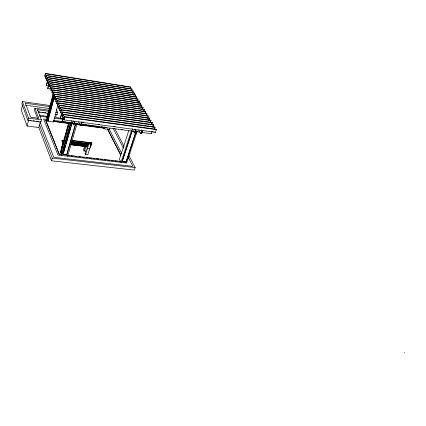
<?xml version="1.0" encoding="UTF-8"?>
<svg xmlns="http://www.w3.org/2000/svg" width="426" height="426" viewBox="0 0 426 426"><rect width="100%" height="100%" fill="white"/><g stroke="black" fill="none" stroke-linecap="round" stroke-linejoin="round"><path stroke-width="0.64" d="M63.085 143.53L62.484 141.278L63.799 141.437M50.433 105.579L22.413 101.59L21.864 103.8L27.935 120.366L40.917 122.006L41.487 119.85L37.504 109.706L48.575 111.25M22.567 104.945L21.3 110.036L27.067 126.011L38.814 127.534L51.519 160.804L134.312 170.112L135.175 167.567L128.716 155.245M27.935 120.366L28.515 118.109L22.413 101.59M27.067 126.011L28.563 120.175M49.123 110.259L34.889 108.273L34.394 110.201L37.616 118.54M130.564 88.608L130.771 87.021L45.465 73.405L44.773 76.084L46.354 76.643M44.916 76.419L45.465 73.405M131.655 90.823L131.943 88.97L46.338 75.397L45.641 78.08L45.784 78.416L47.233 78.645M37.227 110.771L37.504 109.706M45.784 78.416L46.338 75.397M132.672 93.305L133.125 90.94L47.222 77.404L46.519 80.099L46.663 80.434L48.117 80.663M46.663 80.434L47.222 77.404M49.065 82.889L47.089 82.585L46.391 85.259L46.535 85.599L48.511 85.898M134.025 94.785L134.318 92.921L48.111 79.428L47.403 82.127L47.552 82.468L49.006 82.697M46.535 85.599L47.089 82.585M47.552 82.468L48.111 79.428M135.223 96.793L135.521 94.918L49.006 81.467L48.292 84.178L48.442 84.518L49.906 84.747M48.442 84.518L49.006 81.467M49.73 85.844L48.42 85.647L47.712 88.331L47.861 88.672L51.136 89.167M47.861 88.672L48.42 85.647M50.811 86.813L49.347 86.59L49.192 86.244L49.911 83.523L136.73 96.936L136.437 98.816M49.347 86.59L49.911 83.523M38.814 127.534L40.369 121.66L40.917 122.006M51.727 88.901L50.252 88.677L50.103 88.326L50.822 85.599L137.955 98.965L137.486 101.367M50.252 88.677L50.822 85.599M51.019 90.429L52.494 90.653L52.648 91.004L51.168 90.781L51.019 90.429L51.743 87.692L139.185 101.015L138.887 102.906M51.168 90.781L51.743 87.692M140.127 104.982L140.426 103.081L52.67 89.806L51.94 92.549L52.094 92.905L53.58 93.124M52.094 92.905L52.67 89.806M141.373 107.07L141.677 105.163L53.607 91.936L52.872 94.684L53.026 95.046L54.517 95.264M53.607 91.936L46.716 118.433L47.866 121.272L53.506 122.028L58.41 102.868L148.094 115.835L148.312 116.197L147.609 118.306M53.767 94.748L47.467 118.194L48.319 120.286L47.893 120.233L47.046 118.135L53.325 94.732M48.244 116.255L53.868 95.339M55.46 97.426L53.969 97.203L53.809 96.84L54.549 94.082L142.939 107.261L142.635 109.173M53.969 97.203L54.549 94.082M47.893 120.233L54.379 96.132M47.866 121.272L54.368 97.139M56.418 99.604L54.917 99.38L54.757 99.018L55.502 96.249L144.212 109.381L144.425 109.732L143.908 111.298M54.917 99.38L55.502 96.249M145.186 113.444L145.713 111.873L145.495 111.511L56.461 98.438L55.71 101.212L55.87 101.58L57.377 101.798M55.87 101.58L56.461 98.438M146.48 115.6L147.007 114.024L146.789 113.667L57.43 100.642L56.674 103.427L56.839 103.795L58.351 104.013M56.839 103.795L57.43 100.642M58.41 102.868L57.648 105.659L57.808 106.031L59.331 106.25L59.166 105.877M60.316 108.502L58.793 108.289L58.628 107.911L59.395 105.11L149.409 118.023L149.632 118.391L148.919 120.505M58.793 108.289L59.395 105.11M55.167 114.354L57.116 114.621L57.691 112.517L56.466 109.658M150.245 122.72L150.958 120.601L150.74 120.233L60.391 107.379L59.619 110.185L59.784 110.563L61.312 110.781M59.784 110.563L60.391 107.379M151.757 124.424L152.3 122.832L152.077 122.459L61.392 109.663L60.614 112.48L60.785 112.863L62.318 113.076L62.153 112.693M60.785 112.863L61.392 109.663M62.494 115.196L61.179 115.015L60.567 118.188L64.001 118.678M60.567 118.188L61.179 115.015M63.336 115.393L61.791 115.18L61.626 114.791L62.409 111.969L153.424 124.701L153.653 125.079L152.923 127.209M61.791 115.18L62.409 111.969M154.281 129.483L155.016 127.347L154.787 126.964L63.431 114.296L62.638 117.123L62.808 117.517L64.358 117.73L64.188 117.336M62.808 117.517L63.431 114.296M62.074 121.692L62.691 118.497L62.074 121.692L73.235 123.194M51.519 160.804L52.27 158.121L39.496 124.951M63.666 119.482L64.459 116.639L156.161 129.248L156.39 129.632L155.469 132.31L63.836 119.876L63.666 119.482L64.704 119.621M63.836 119.876L64.459 116.639M62.148 140.484L62.111 141.187L62.159 140.5L64.14 140.766M62.281 140.798L62.308 141.661L62.281 140.798L63.596 140.958M62.484 141.278L63.181 143.748M62.547 142.231L62.67 141.725L63.996 141.917M47.504 120.382L45.736 120.143L59.331 154.537L45.912 121.011M62.803 142.854L62.926 142.343M61.754 147.156L62.931 143.003M68.863 122.384L60.38 152.274L61.685 155.495L71.153 122.305M70.785 122.523L61.711 154.356L60.758 151.997L69.049 122.784M61.477 153.781L62.074 153.85L61.349 152.066L69.688 122.757M63.32 152.929L65.513 145.266M65.876 143.988L68.069 136.325M68.432 135.047L70.625 127.379M70.993 126.101L71.903 122.912M76.009 123.167L66.802 155.043L63.117 154.611L72.26 122.661M74.22 121.932L74.992 122.038L74.183 124.85L73.41 124.749L74.22 121.932L73.671 120.723M66.802 155.043L66.637 154.638L75.647 123.412M67.649 156.188L77.223 123.125M80.312 125.67L81.126 122.869L81.893 122.97L81.073 125.771L80.312 125.67L78.48 121.708M84.582 146.272L83.533 149.782L84.055 150.953L85.674 151.145M84.055 150.953L85.227 147.055L86.286 149.398L85.109 153.307L85.642 154.494L87.809 154.75L91.02 144.142L90.477 142.971L88.304 142.699L86.877 147.433L86.35 146.267M85.642 154.494L88.848 143.871L88.304 142.699M72.266 140.362L91.622 142.779L91.494 144.254M91.622 142.779L91.814 143.189L90.711 146.832A0.82 0.272 -83.4 0 1 90.6 147.039L90.509 147.13M121.698 153.451L109.407 129.504L104.104 128.79L104.689 126.884M109.407 129.504L109.801 128.237M131.458 90.493L131.943 88.97M135.191 95.946L135.521 94.918M136.064 98.992L136.73 96.936M128.78 130.564L119.434 159.223L121.027 162.381L131.48 130.489M138.679 102.565L139.185 101.015M136.261 131.208L126.016 162.146L122.14 161.694L132.017 130.99M122.14 161.694L132.145 131.219M141.166 106.718L141.677 105.163M135.361 129.179L135.985 130.292L135.09 132.992L134.371 132.896L135.266 130.191L134.616 129.035M142.422 108.822L142.939 107.261M126.016 162.146L135.926 131.607M135.596 134.541L136.639 131.394M143.695 110.946L144.212 109.381M137.151 131.256L126.607 163.025L57.936 155.064L43.612 119.019L47.148 119.493M144.973 113.082L145.495 111.511M146.262 115.238L146.789 113.667M141.773 130.021L142.428 131.16L141.528 133.855L140.814 133.759L141.714 131.064L141.081 129.957M148.876 119.605L149.409 118.023M151.358 124.578L152.077 122.459M152.7 126.831L153.424 124.701M141.491 132.374L151.336 133.7L152.061 131.586M90.445 147.162L90.115 146.848M404.407 352.595L404.7 352.595M52.27 158.121L135.175 167.567M66.637 154.638L62.957 154.207L63.117 154.611M122.017 161.459L125.894 161.912M59.406 154.271L61.275 154.489M67.233 155.181L120.526 161.39M67.862 155.527L69.172 155.682M71.142 155.911L73.107 156.14M75.077 156.369L76.387 156.518M79.012 156.827L80.322 156.976M82.293 157.205L84.263 157.434M86.228 157.663L87.543 157.817M89.508 158.046L91.478 158.275M93.443 158.504L94.758 158.658M96.723 158.887L98.694 159.116M100.664 159.345L102.629 159.574M104.599 159.803L105.909 159.952M107.879 160.181L109.844 160.41M111.814 160.639L113.124 160.794M115.095 161.023L117.065 161.252M119.03 161.481L120.345 161.635M60.758 151.997L61.349 152.066M70.913 144.371L87.421 146.4M72.303 144.632L73.634 144.824M75.599 145.037L76.93 145.229M78.89 145.442L80.226 145.633M82.202 145.878L83.523 146.038M70.796 144.611L87.298 146.635M70.689 144.718L87.208 146.725M87.415 148.61L89.588 148.876M77.111 142.082L78.4 142.241M71.504 141.709L88.283 143.791M90.221 144.031L91.51 144.19M62.02 140.569L63.991 140.814M71.483 141.767L88.267 143.855M88.848 143.871L91.02 144.142M62.249 140.708L63.559 140.873M62.446 141.182L63.762 141.347M79.811 143.328L81.132 143.493M71.243 142.598L88.017 144.675L71.227 142.657M78.874 144.174L80.194 144.334M71.142 143.583L87.655 145.617L71.131 143.61M29.873 120.34L31.183 120.505M33.153 120.75L34.463 120.915M36.434 121.165L38.399 121.41M71.797 140.686L91.814 143.189M53.426 120.34L67.841 122.278M82.255 124.222L86.84 124.839M88.15 125.015L90.12 125.281M91.43 125.457L93.395 125.718M94.705 125.899L96.67 126.16M97.98 126.336L99.945 126.602M101.255 126.778L102.565 126.953M47.685 119.711L48.106 119.77M74.545 123.37L79.795 124.072M81.11 124.254L133.615 131.314M134.93 131.49L140.181 132.198M53.138 121.138L68.884 123.252M76.76 124.307L80.04 124.749M81.355 124.924L103.662 127.917M45.667 120.398L47.632 120.664M53.527 121.453L68.591 123.471M76.451 124.525L103.955 128.21M28.515 118.109L41.487 119.85M39.437 115.281L47.179 116.335M62.744 118.46L55.561 117.48L56.418 114.344L57.116 114.621M62.856 118.886L64.172 119.067M39.65 116.138L47.526 117.209M54.091 118.103L62.622 119.264M82.287 122.012L83.597 122.193M98.039 124.152L99.354 124.333M113.795 126.293L115.105 126.474M151.209 131.378L152.524 131.554M47.046 118.135L47.467 118.194M135.266 130.191L135.985 130.292M141.714 131.064L142.428 131.16M47.323 118.827L47.749 118.886M83.043 124.147L84.353 124.323M105.297 127.145L106.606 127.321M121.005 129.264L122.315 129.44M136.714 131.378L138.024 131.554M38.249 112.017L48.66 113.454M61.344 115.398L63.32 115.67M64.635 117.033L156.39 129.632M62.579 112.352L153.653 125.079M55.737 112.246L57.691 112.517M63.602 114.685L155.016 127.347M61.626 114.791L62.654 114.935M38.793 111.825L40.092 112.006M42.041 112.278L43.34 112.453M44.645 112.634L45.944 112.815M61.562 110.046L152.3 122.832M25.507 105.206L49.523 108.587M60.556 107.757L150.958 120.601M50.028 106.692L25.342 103.188L30.603 117.267L38.819 118.375L34.889 108.273M58.628 107.911L59.645 108.055M58.575 103.241L148.312 116.197M59.56 105.488L149.632 118.391M54.757 99.018L55.758 99.162M57.595 101.01L147.007 114.024M55.662 96.617L144.425 109.732M53.809 96.84L55.305 97.064M56.626 98.805L145.713 111.873M53.767 92.293L141.89 105.51M52.435 92.623L53.42 92.772M54.709 94.444L143.152 107.613M53.367 94.758L54.358 94.907M52.829 90.158L140.633 103.427M50.976 85.951L138.157 99.306M48.569 85.988L49.879 86.19M49.192 86.244L50.172 86.393M51.897 88.044L139.393 101.356M50.103 88.326L51.573 88.549M47.238 82.926L48.543 83.123M50.066 83.869L136.932 97.272M48.26 79.763L134.52 93.251M49.16 81.808L135.724 95.254M46.487 75.727L132.14 89.295M47.371 77.74L133.322 91.265M46.125 78.16L47.084 78.309M45.614 73.735L130.963 87.341M155.24 131.927L155.469 132.31M153.834 131.735L154.063 132.119M151.113 133.317L151.336 133.7M138.578 129.818L140.814 133.759M132.007 128.647L134.371 132.896M114.567 128.247L124.099 146.443M113.071 128.295L123.449 148.211M128.332 157.583L132.912 166.369L53.772 157.311L40.081 122.054M107.751 129.28L120.872 154.995M107.23 128.652L120.691 155.053M103.22 127.044L104.104 128.79M81.334 121.777L81.893 122.97M91.052 144.664L91.244 145.074L91.036 144.718M71.525 120.553L73.41 124.749M40.369 121.66L40.481 121.948M90.685 145.878A1.006 0.335 -83.4 0 1 90.525 146.24"/></g></svg>
